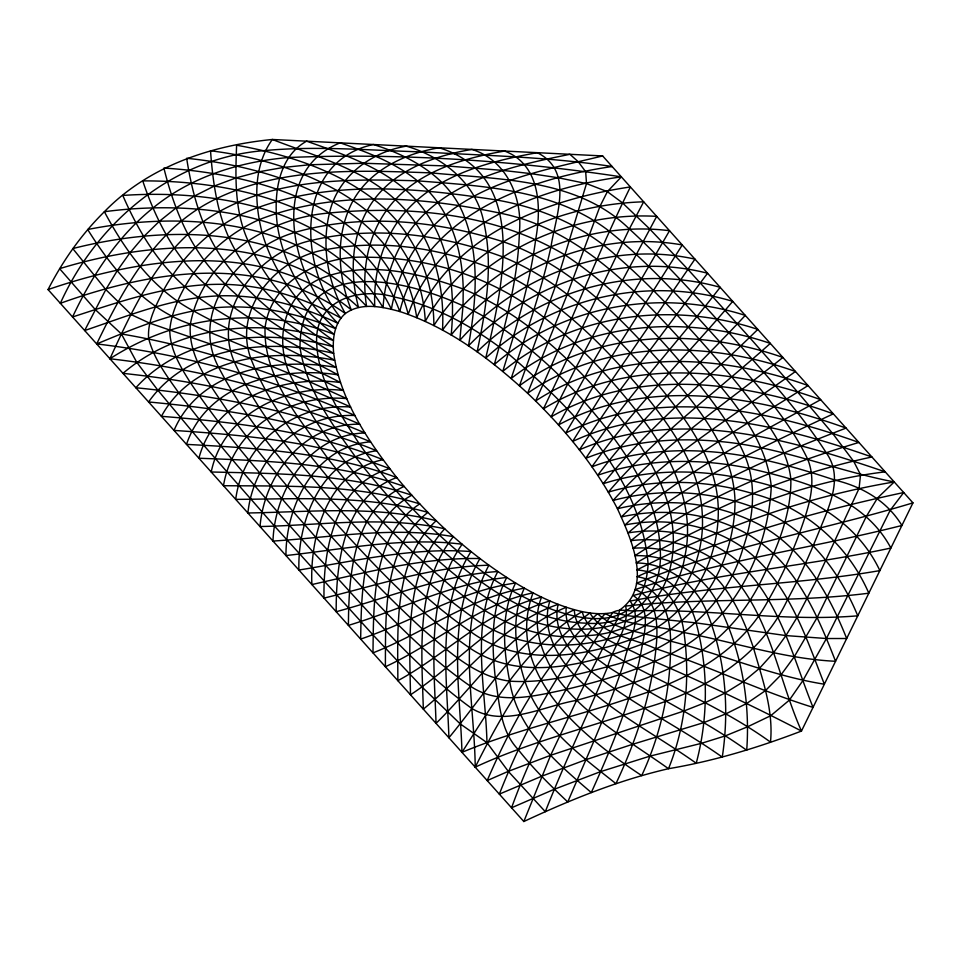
<?xml version="1.0" encoding="UTF-8"?>
<svg xmlns="http://www.w3.org/2000/svg" width="961" height="961" viewBox="0 0 961 961"><rect width="100%" height="100%" fill="white"/><g stroke="black" fill="none" stroke-linecap="round" stroke-linejoin="round"><path stroke-width="1.44" d="M523.829 821.523L550.629 755.31L576.588 700.377L617.37 619.244L619.713 609.983C653.444 586.534 630.692 537.8 617.442 508.741C594.871 465.16 563.062 426.924 527.601 393.253C490.314 358.946 448.451 327.425 399.776 311.52C382.322 306.715 361.216 302.042 345.335 313.538C334.056 323.268 332.314 339.401 333.695 353.372C340.266 400.353 368.147 441.051 396.749 477.581C430.456 518.664 470.241 555.122 515.589 583.003C536.334 595.436 558.389 606.355 582.138 611.616C592.18 613.647 602.607 614.632 612.722 612.481C619.749 608.241 627.653 611.376 635.293 610.86C709.566 608.541 783.539 622.031 857.765 615.821C838.028 567.867 802.964 523.541 752.223 506.795C707.945 490.398 658.645 488.152 613.07 500.477C663.018 445.243 725.303 403.908 782.879 357.444C696.761 327.329 594.847 329.983 519.445 385.745L555.578 285.777L586.51 183.587L585.681 171.719L578.282 161.772L569.921 154.301C519.24 164.619 465.028 176.175 425.915 212.501C399.776 237.055 385.253 272.059 383.055 307.568C326.308 214.94 203.312 198.651 104.377 211.72C81.409 234.328 62.729 260.936 48.05 289.573L523.829 821.523C570.39 799.78 618.307 780.308 668.496 768.704C714.083 761.052 758.349 747.55 801.462 731.057L912.95 502.867L602.643 155.934L272.347 139.477C210.531 145.531 148.535 166.265 104.377 211.72C125.471 251.205 152.895 289.441 193.365 310.847C241.175 337.203 292.024 357.444 340.47 382.55C284.132 374.79 214.771 397.794 198.903 458.229C267.867 460.884 338.44 462.974 404.125 486.434C352.591 509.642 348.735 576.216 348.411 625.383C401.157 609.442 451.31 583.291 506.723 577.465C490.759 608.361 491.672 644.627 495.335 678.286C499.528 702.707 499.972 730.432 518.039 749.388C532.959 768.428 550.269 785.377 567.771 801.991C587.447 755.502 608.757 709.554 624.29 661.432C627.701 642.453 643.522 618.944 630.08 601.069C712.606 585.153 797.125 585.069 879.856 570.594C856.095 519.949 804.129 492.404 751.67 480.74C703.068 468.956 651.09 468.259 603.196 483.719C648.987 426.72 705.927 380.484 757.797 329.395C672.424 301.057 573.032 313.082 502.759 371.414C516.129 328.037 529.775 284.42 535.709 239.277C541.499 207.312 540.49 164.643 504.609 151.045C461.028 158.517 413.795 172.548 386.682 210.135C366.754 237.715 361.48 273.332 366.561 306.451C293.129 225.691 171.599 223.469 72.772 248.563L105.818 289.573L131.393 314.715L149.448 323.052L230.652 350.981L270.702 365.901L309.646 381.769L346.789 398.647C290.787 393.481 232.982 427.621 223.481 485.713C289.129 486.242 356.291 484.248 419.729 503.9C372.087 535.025 373.685 602.391 372.988 652.867C424.077 632.806 469.388 597.826 524.358 588.144C510.555 617.515 515.324 651.858 525.054 681.697C540.346 726.528 580.42 755.37 615.941 783.659C635.978 741.087 651.15 695.74 655.943 648.747C658.153 627.881 658.669 598.787 635.269 589.561C722.071 560.095 813.318 547.998 901.898 525.475C887.219 501.113 862.281 486.638 835.109 480.164C805.582 470.349 775.647 461.508 744.967 456.067C694.154 447.201 640.603 448.451 591.928 466.782C633.864 407.512 685.974 356.663 732.714 301.358C647.498 275.519 551.001 297.442 485.725 358.093C501.894 289.525 530.856 175.887 439.153 147.79C401.578 153.916 362.489 173.665 348.206 211.144C335.605 242.737 338.801 278.714 351.258 309.838C264.707 239.409 146.048 256.058 48.05 289.573M894.235 481.941C804.393 496.921 717.807 528.562 636.867 569.969C666.105 571.903 689.097 595.34 696.124 622.896C708.389 668.436 708.413 717.735 696.22 763.238C655.414 734.156 609.43 711.356 574.21 675.066C556.491 655.642 540.911 627.797 549.932 600.973C494.29 616.65 457.328 664.303 410.479 694.779C409.686 639.257 404.269 572.756 444.727 528.778C383.787 515.564 321.527 525.307 260.011 526.532C264.335 474.422 304.132 423.357 359.762 424.185C280.66 389.373 195.648 368.628 109.926 358.753C135.441 303.039 163.31 242.436 219.492 211.456C279.579 178.001 350.873 178.818 417.627 180.848C483.107 186.05 554.929 189.293 609.07 231.072C649.936 263.951 684.941 303.304 720.005 342.104C751.382 379.283 786.446 414.9 807.684 459.202C817.607 483.587 807.781 509.582 799.588 532.911C790.963 555.951 780.885 578.462 768.56 599.772C740.535 653.156 684.28 681.541 628.89 698.359C573.537 717.338 516.045 729.735 461.965 752.343C460.211 688.316 446.12 616.998 479.947 558.545C422.876 557.404 367.162 572.155 311.893 584.552C309.67 535.445 327.905 470.83 382.959 459.718C312.673 431.309 236.43 422.275 161.412 416.317C194.086 356.255 273.885 348.002 334.632 360.255C291.543 335.389 247.289 310.115 214.003 272.335C187.767 243.073 173.244 205.726 163.887 168.067C259.746 174.013 381.517 208.405 408.221 314.331C439.333 225.451 535.493 188.752 621.359 176.848L607.364 191.659L600 206.267L567.266 294.366L527.601 393.253C605.682 338.921 708.689 340.59 795.444 371.487C734.709 415.32 669.649 454.229 617.442 508.741C661.444 497.894 709.074 501.366 750.385 520.321C799.504 541.776 827.721 590.835 846.677 638.512L826.424 638.524L785.93 635.581L696.124 622.896L626.86 615.641L612.722 612.481C572.72 673.961 536.586 738.601 511.552 807.781L554.425 789.209L600.565 771.635L650.044 756.115L701.41 743.333L725.195 735.934L747.886 726.66L770.734 715.705L789.329 700.161L802.928 680.52L826.424 638.524L890.114 510.411L903.7 492.525C812.453 512.009 722.095 538.052 636.999 576.756C664.411 580.552 680.977 606.835 683.98 632.542C690.274 678.142 685.854 725.903 668.496 768.704C629.779 741.051 586.354 717.17 557.536 678.226C541.776 655.186 530.664 624.47 541.536 597.141C486.23 610.547 446.565 654.357 397.854 680.676C397.794 627.305 393.349 560.239 436.21 520.682C374.526 505.366 310.643 511.985 247.878 512.982C253.716 458.649 298.787 413.086 354.993 415.512C273.176 378.91 185.725 354.429 96.689 343.93C124.137 287.087 156.739 226.976 216.465 198.675C283.111 166.481 359.474 170.421 431.477 172.896C499.155 179.599 577.285 178.109 629.335 228.946C664.724 261.44 696.869 297.213 729.027 332.83C762.878 371.739 798.627 409.554 826.484 453.172C843.073 476.572 830.04 504.393 820.598 527.697C810.82 552.107 800.177 576.204 787.648 599.328C760.812 657.06 703.896 691.415 644.579 708.113C588.18 727.897 529.511 741.832 475.227 767.154C474.482 700.377 455.934 627.305 488.885 565.224C432.414 566.51 378.394 584.829 324.013 598.114C323.052 549.38 335.293 483.563 389.685 468.668C321.13 441.832 246.857 435.273 174.025 430.42C200.104 369.264 277.309 357.132 336.074 367.426C291.159 342.284 243.974 319.557 205.534 284.672C174.902 257.067 155.694 219.492 142.745 180.896C239.878 180.464 362.597 209.522 399.776 311.52C423.188 216.153 525.138 179.347 612.109 166.505C548.983 156.943 484.993 155.574 421.338 151.91C369.348 150.336 317.166 145.724 265.224 150.529C173.821 157.352 97.205 221.631 60.339 303.316C152.643 270.137 259.987 252.875 345.335 313.538C328.085 283.531 321.166 246.857 329.491 212.982C337.635 176.728 370.814 152.078 406.311 146.144C442.709 156.775 476.356 183.431 483.791 222.267C493.474 265.152 486.038 309.502 477.112 351.846C539.89 289.97 634.825 263.23 720.149 287.315C675.823 344.675 625.935 397.746 585.79 458.313C627.605 441.423 673.589 437.123 718.239 441.375C778.746 446.204 835.073 470.602 894.235 481.941L877.525 498.002L866.293 516.489L817.114 617.587L794.242 656.771L781.041 674.838L765.412 690.659L746.649 703.488L725.783 713.903L703.776 722.612L632.722 744.258L585.946 759.67L541.572 776.284L499.336 794.122C524.862 729.135 559.05 666.357 605.214 613.598C629.251 626.308 658.057 625.407 683.98 632.542C734.48 642.188 783.9 658.814 835.553 661.288C816.79 613.178 794.315 560.828 747.322 534.016C709.422 512.657 663.655 507.504 621.431 516.91C676.063 463.046 743.898 426.432 808.033 385.553C720.438 353.996 616.433 348.086 535.613 400.953C568.059 329.995 596 256.959 630.38 186.939C545.824 199.624 453.88 233.943 416.738 317.623C400.749 209.246 281.381 167.911 186.65 158.277C192.284 194.386 202.315 230.724 223.913 260.779C251.926 300.493 292.528 328.722 333.695 353.372C270.389 338.38 189.029 344.47 148.595 401.962C226.003 409.218 304.337 420.774 376.58 450.757C321.166 458.313 297.562 520.514 298.895 570.029C355.822 560.852 412.966 547.205 471.034 551.554C435.994 606.511 447.009 676.088 448.907 737.748C486.734 691.98 519.024 636.626 574.282 609.706C575.555 636.422 604.565 649.107 624.29 661.432C673.229 687.932 725.207 709.338 770.494 742.12C773.629 709.807 762.241 678.802 753.556 648.194C746.505 627.028 737.892 606.091 724.642 587.988C704.101 559.302 667.667 545.512 633.119 548.275C700.629 498.471 778.999 466.337 858.906 442.444C766.133 409.338 658.141 386.802 565.657 433.087L602.439 371.102L682.274 244.959C596.313 229.571 505.594 267.867 451.165 335.005C455.286 293.009 450.637 247.962 425.915 212.501C398.322 172.668 350.212 156.655 306.619 141.183C277.537 157.268 273.561 195.696 277.393 225.511C283.639 265.416 305.178 302.295 335.593 328.638C303.015 315.592 268.383 306.619 233.079 306.943C185.077 306.871 140.27 325.959 96.689 343.93M475.227 767.154C503.804 710.143 537.511 651.426 589.91 612.974C603.28 635.665 633.876 638.332 655.943 648.747C709.086 666.237 759.622 690.851 813.03 707.38C792.669 656.928 779.587 599.544 737.976 561.392C708.149 535.77 666.538 526.64 628.158 532.887C688.436 480.44 761.713 447.454 833.319 413.843C743.574 381.433 637.479 366.862 551.121 416.846L575.795 367.859L656.687 216.357C570.702 211.42 481.005 252.202 433.879 325.527C433.795 282.858 417.819 239.854 386.682 210.135C345.528 172.848 290.33 154.841 236.61 145.219C235.373 177.317 234.4 210.591 247.95 240.658C265.116 281.885 296.889 315.496 333.443 340.434C263.626 317.322 180.272 324.41 122.972 373.349C205.714 382.142 288.336 399.98 364.964 432.967C309.406 434.54 274.666 489.942 272.984 541.067C332.974 537.283 393.421 526.28 453.388 536.646C415.044 584.456 421.771 651.666 423.32 709.122C467.551 673.637 502.351 622.944 558.185 604.361C551.554 631.125 572.179 654.946 590.991 671.198C631.785 704.149 679.571 726.864 722.264 757.124C729.663 708.762 725.351 657.732 706.912 612.193C695.548 583.447 667.174 563.29 636.146 562.942C713.17 519.252 796.621 482.398 885.213 471.851C788.428 438.805 678.37 406.731 579.363 449.856L619.773 390.478L707.572 273.236C622.043 251.386 528.67 282.618 468.475 345.9C475.803 303.88 480.188 259.074 464.896 218.231C450.877 178.398 411.512 156.331 373.336 144.51C293.646 161.808 298.547 267.434 340.927 318.115C305.574 298.427 266.017 285.453 225.342 284.384C172.56 283.014 122.059 300.949 72.555 316.974C91.884 275.855 117.266 236.634 153.051 207.948C191.203 176.584 239.914 161.616 288.552 157.508C399.68 152.955 511.408 160.271 621.359 176.848M461.965 752.343C495.035 700.749 528.178 644.05 582.138 611.616C589.177 637.107 619.857 644.134 640.446 655.486C695.055 678.658 748.823 703.704 801.462 731.057C778.434 679.127 770.638 618.644 731.802 574.858C706.539 547.458 667.294 536.166 630.86 540.671C694.515 489.257 770.386 457.196 846.064 428.089C754.926 395.307 647.846 376.724 558.509 424.918L593.345 361.588L669.529 230.712C583.459 219.925 493.546 260.215 442.504 330.079C444.751 287.783 434.492 243.445 406.251 210.879C371.931 171.262 319.316 157.712 272.347 139.477C253.199 166.061 254.257 201.942 262.029 232.406C273.681 273.32 300.493 308.877 334.188 334.392C259.854 305.13 176.74 315.701 109.926 358.753M912.95 502.867C821.162 530.688 725.591 546.593 636.494 583.291C662.045 589.393 670.814 617.803 670.526 641.131C671.295 687.367 661.168 733.687 641.696 775.599C582.678 736.606 503.588 673.433 533.007 592.853C477.953 604.349 435.429 643.846 385.373 666.718C385.769 614.92 382.61 547.77 427.873 512.381C365.36 494.891 299.856 498.999 235.697 499.372C243.049 443.129 294.607 403.067 350.657 406.996C277.513 373.973 200.693 347.317 121.41 333.96L95.199 309.502L59.606 268.66C157.76 238.724 278.294 232.442 358.525 307.412C350.08 275.351 350.837 239.685 367.306 210.219C388.04 172.391 431.561 156.102 471.911 149.423C507.192 160.355 522.712 198.254 519.372 232.706C518.063 277.705 506.279 321.491 494.278 364.615C562.041 305.13 660.039 288.144 745.268 315.388C696.004 368.592 641.564 417.194 597.73 475.263C646.212 458.325 699.14 458.133 749.087 468.271C802.039 480.884 863.086 495.984 890.883 548.034C805.45 566.401 717.723 572.78 633.191 595.508C653.048 608.866 643.281 636.29 640.446 655.486C630.128 703.116 611.268 748.307 591.291 792.561C556.287 762.481 517.174 729.507 509.678 681.145C503.276 648.903 500.597 613.37 515.589 583.003C460.487 590.835 412.617 621.311 360.663 639.101C361.48 589.634 361.949 522.159 411.801 495.227C347.317 473.593 278.462 473.569 211.216 471.995C223.312 412.87 287.627 383.739 343.401 390.49C293.561 365.733 241.595 345.744 190.362 324.145C144.342 308.169 112.629 269.476 87.679 229.499C186.866 209.93 309.13 219.949 374.778 306.583C373.168 272.251 383.115 236.826 406.251 210.879C439.501 173.869 490.206 161.268 537.271 152.679C574.51 171.274 555.674 215.744 550.977 246.785C541.127 291.639 525.763 335.005 511.156 378.466C583.964 321.358 684.664 314.151 770.326 343.413C715.717 392.28 656.135 436.078 608.313 492.128C655.222 478.242 705.987 479.647 752.691 493.582C804.537 506.795 847.566 544.202 868.816 593.189C788.128 603.52 706.479 597.129 625.659 606.079C630.008 626.608 612.938 647.294 607.736 666.646C587.447 715.224 564.551 762.686 545.307 811.709L508.273 771.347L486.975 742.661L460.211 723.885L422.155 687.151L372.772 634.668L274.75 526.364L203.672 445.183L157.46 389.722L136.666 362.153L121.41 333.96M602.643 155.934C548.443 169.232 490.266 179.022 445.52 214.964C416.521 238.328 397.65 272.72 391.391 309.25C344.146 211.636 221.018 188.668 122.792 195.443C139.801 234.628 163.226 272.468 198.579 297.586C241.932 328.626 291.339 349.564 338.032 374.862C280.708 365.985 207.023 383.187 186.506 444.378C257.332 448.138 329.719 452.379 396.749 477.581C343.558 496.525 336.05 562.978 336.182 611.725C389.734 597.261 441.916 575.171 497.822 571.531C470.049 624.398 485.605 686.094 486.975 742.661M660.183 549.404C663.763 593.55 631.87 626.872 587.039 623.196C543.962 622.247 504.693 600.205 471.383 574.486C427.801 540.55 389.109 500.489 355.402 456.787C331.605 423.801 306.247 388.785 300.012 347.618C299.255 236.574 452.979 290.799 503.804 329.383C546.184 359.066 582.774 396.569 613.695 437.928C637.599 470.566 658.669 508.021 660.183 549.404M463.214 289.057L463.046 305.67L459.826 340.29C517.27 275.302 609.19 240.118 694.947 259.122L601.442 395.259L572.648 441.447C668.291 396.785 777.293 423.789 871.915 456.992C787.636 474.806 706.9 508.441 634.885 555.71C667.655 554.533 700.509 571.363 716.377 600.505C740.438 646.02 750.481 699.055 746.709 750.265C702.611 718.744 653.072 696.16 607.736 666.646C588.432 652.795 563.002 634.188 566.305 607.268C510.483 629.599 477.485 682.995 436.03 723.345C434.276 663.871 425.615 595.676 462.169 544.238C403.152 536.815 344.41 549.187 285.946 555.542C285.813 505.33 315.04 446.192 370.574 441.832C296.24 410.443 215.817 395.668 135.861 387.751C184.488 333.899 266.942 328.326 333.299 346.753C294.27 322.115 257.872 291.003 235.229 250.172C217.931 219.937 213.066 184.956 210.519 150.781C304.733 162.265 419.873 211.925 425.291 321.37C467.875 243.734 558.125 204.393 643.678 201.81L629.335 228.946L543.458 408.821C627.053 357.384 732.066 367.619 820.658 399.668C752.895 437.171 682.31 471.743 624.998 524.97C665.336 517.054 709.086 524.165 743.153 547.734C787.588 580.192 805.186 635.113 824.358 684.208C771.575 675.871 722.143 654.297 670.526 641.131C646.561 632.062 616.914 631.942 597.586 613.683C547.83 658.922 513.45 719.393 487.203 780.572L508.273 771.347L550.629 755.31L683.86 711.032L705.038 702.695L725.014 693.061L743.382 681.709L759.586 668.243L773.593 652.711L785.93 635.581L797.077 617.382L816.922 579.363L859.098 488.344L860.539 474.734L853.812 461.544L832.911 433.795L797.882 392.328L749.628 337.539L687.98 269.44L649.552 228.79L622.32 202.735L607.364 191.659L586.51 183.587L559.11 177.917L531.061 173.653L503.096 170.433L447.177 165.977L363.474 163.25L309.286 164.787L283.423 167.454L258.809 171.815L235.733 177.989L214.303 186.038L194.446 196.044L176.079 207.912L159.178 221.474L143.754 236.562L129.795 253.031L117.218 270.738L105.818 289.573L84.676 330.524C134.276 313.73 184.5 292.588 237.992 296.132C272.756 297.922 306.451 308.421 337.779 323.196C292.709 279.567 265.873 172.319 340.158 142.853C376.268 155.226 414.756 170.145 437.735 202.435C455.406 227.625 462.613 258.641 463.214 289.057C514.027 309.634 556.443 346.164 593.225 386.07C623.821 420.522 653.864 457.856 667.667 502.543C679.619 541.836 674.37 594.27 635.485 616.614C595.075 637.107 545.68 630.957 506.675 610.115C457.953 583.027 417.747 543.265 380.015 502.783C347.257 466.265 316.097 427.429 294.474 383.127C273.477 348.735 279.879 296.901 319.424 279.098C365.769 260.023 418.035 272.504 463.214 289.057M790.855 479.179C791.468 516.67 775.347 552.022 759.046 584.961C742.661 616.193 717.927 643.173 686.635 659.859C652.014 678.37 614.187 689.686 576.588 700.377C542.893 706.071 504.309 728.066 471.779 708.437C411.464 664.82 364.507 605.923 313.43 552.395C267.218 500.14 220.405 448.222 178.458 392.424C166.541 375.655 153.832 358.681 148.631 338.428C147.273 321.022 156.078 305.526 163.442 290.414C180.776 258.473 207.3 231.505 239.794 214.976C319.809 178.902 411.764 186.77 496.224 199.936C540.418 207.588 583.087 225.535 616.494 255.938C642.044 277.969 665.492 302.319 688.316 327.136C710.371 351.378 731.922 376.135 751.886 402.142C768.836 425.327 787.756 449.652 790.855 479.179M702.359 516.706C704.966 568.72 672.772 622.536 620.41 635.413C571.435 651.618 514.351 648.807 472.151 616.866C421.206 581.021 378.141 535.337 337.251 488.681C304.036 448.583 269.669 407.428 250.773 358.297C232.442 308.133 277.333 256.959 326.091 249.62C385.121 238.328 447.081 249.127 501.81 272.72C556.347 298.378 600.024 341.732 638.765 386.983C669.192 424.318 701.134 466.433 702.359 516.706M190.362 324.145C187.659 357.528 210.735 385.169 227.913 411.464C246.46 437.351 266.678 461.977 287.219 486.29C329.863 536.262 374.43 584.781 422.78 629.323C448.367 651.09 474.926 676.532 509.678 681.145C542.953 683.379 575.855 675.295 607.736 666.646C669.661 651.954 725.315 610.968 743.153 547.734C753.232 518.435 757.16 485.377 744.967 456.067C733.988 429.783 716.738 406.779 699.236 384.532C659.594 336.722 617.394 289.561 565.236 255.109C495.095 213.33 409.386 205.306 329.491 212.982C266.918 217.979 202.339 259.278 190.362 324.145M718.263 508.886C719.441 564.852 685.926 622.272 630.884 639.558C579.663 658.081 517.15 665.949 470.518 631.605C417.41 594.847 373.252 546.953 330.368 499.083C294.414 456.535 257.32 413.314 234.4 362.021C211.096 308.553 259.542 251.914 310.908 240.562C374.454 225.258 442.132 234.424 502.843 256.911C561.801 280.912 607.989 326.956 649.288 374.009C681.289 412.894 717.23 455.922 718.263 508.886M771.287 486.23C768.175 553.38 732.702 623.521 670.574 654.021C637.587 670.466 601.994 680.856 566.257 689.397C535.013 695.872 499.155 705.758 470.434 686.202C411.416 645.287 365.012 589.429 316.001 537.595C272.155 487.563 227.361 437.916 190.29 382.514C180.32 366.609 169.965 349.588 169.773 330.224C171.106 314.643 177.473 300.216 184.908 286.666C201.822 257.236 228.093 233.511 259.098 219.673C335.449 189.87 421.158 196.585 499.828 213.09C574.606 227.829 629.875 284.144 679.199 338.176C715.489 382.73 764.427 426.083 771.287 486.23M735.033 501.161C734.817 560.96 700.353 622.368 642.717 643.966C588.733 663.991 521.631 683.367 469.677 647.966C414.455 610.199 369.384 559.891 324.494 510.796C285.825 465.725 246.016 420.401 218.64 367.294C188.548 310.992 240.875 248.01 294.667 232.49C362.669 212.898 436.234 220.61 502.963 241.679C566.75 263.338 615.629 312.517 659.57 361.54C693.025 402.094 733.387 445.58 735.033 501.161M648.122 564.251C641.299 669.156 507.768 596.661 466.301 558.473C425.699 525.259 389.325 486.722 359.222 443.718C339.269 413.302 318.199 380.268 316.662 342.837C314.415 299.772 359.282 286.871 394.07 296.937C436.198 305.766 474.542 327.401 508.213 353.684C571.459 407.92 640.987 476.56 648.122 564.251M265.056 327.749C263.35 378.334 300.385 419.476 327.809 458.481C362.681 502.435 401.217 543.65 443.934 580.084C482.866 614.475 532.826 642.957 586.642 635.641C632.398 633.912 677.625 603.856 684.833 556.443C695.536 507.408 672.892 458.865 643.738 420.642C612.505 378.934 576.168 340.578 533.896 309.922C485.725 275.146 426.095 257.344 366.886 257.248C322.608 255.109 271.014 279.507 265.056 327.749"/></g></svg>
